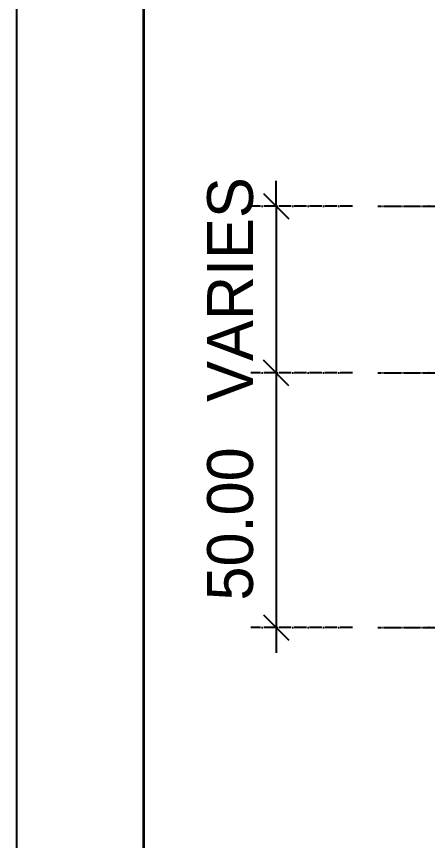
# Model space of a CAD drawing. Header units: millimetres. Extents: x -244126 to 368105, y -173968 to 259060.
# Drawn here: x -95051 to -94243, y 65953 to 67572 of the extents above; entities that cross this region are included whole.
import ezdxf
from ezdxf.enums import TextEntityAlignment as Align

# ---------------------------------------------------------------- set-up
doc = ezdxf.new("R2010")
doc.units = ezdxf.units.MM
doc.header["$MEASUREMENT"] = 0
for name, pattern in [('ACAD_ISO04W100', [30, 24, -3, 0, -3]), ('CENTER', [2, 1.25, -0.25, 0.25, -0.25]), ('TA_HL_003.00000', [19.5, 10.65, -8.85])]:
    doc.linetypes.add(name, pattern=pattern)
for name, color, linetype in [('000 - D I M', 6, 'Continuous'), ('000 - GRID', 8, 'CENTER'), ('000 - T E X T', 4, 'Continuous'), ('000 - TITLEBLOCK', 4, 'Continuous')]:
    doc.layers.add(name, color=color, linetype=linetype)
doc.styles.add('Cetury Gothic', font='GOTHIC.TTF')
doc.styles.add('CORDIA', font='cordia.shx')
doc.styles.add('TA', font='Cordia New.ttf', dxfattribs={"height": 4.5})
doc.dimstyles.new('DIM E-E', dxfattribs={"dimscale": 2, "dimtxt": 0.18, "dimasz": 0.1, "dimexe": 0.1, "dimexo": 0.1, "dimgap": 0.09, "dimtad": 1, "dimtoh": 1, "dimzin": 0, "dimdsep": 46, "dimtxsty": 'CORDIA', "dimblk": 'OBLIQUE', "dimcen": 0.1, "dimdle": 0.1, "dimclrd": 40, "dimclre": 140, "dimclrt": 3, "dimadec": 0, "dimazin": 0, "dimtfac": 1, "dimtix": 1, "dimtmove": 2, "dimatfit": 3, "dimfxl": 1, "dimtolj": 1, "dimtzin": 0, "dimarcsym": 0})

# ---------------------------------------------------------------- blocks, each defined once
blk = doc.blocks.new('A$Cfd196da9')
at = {"color": 0, "linetype": 'ByBlock', "const_width": 0.1}
blk.add_lwpolyline([(-143.5, -98), (96.5, -98), (96.5, 99), (-143.5, 99)], close=True, dxfattribs=at)
blk = doc.blocks.new('*U1679')
at = {"layer": '000 - TITLEBLOCK', "color": 250}
blk.add_lwpolyline([(0, 0), (14850, 0), (14850, 10500), (0, 10500)], close=True, dxfattribs=at)
at = {"layer": '000 - T E X T', "color": 3, "xscale": 50, "yscale": 50, "zscale": 50}
blk.add_blockref('A$Cfd196da9', (7425, 5250), dxfattribs=at)
at = {"color": 4, "style": 'TA'}
blk.add_attdef('PAPER_SIZE', text='', height=62.5, dxfattribs=at).set_placement((14215, 249.4), align=Align.MIDDLE_RIGHT)
blk.add_attdef('SCALE_SIZE', text='', height=62.5, dxfattribs=at).set_placement((14337.8, 250.7), align=Align.MIDDLE_LEFT)
at = {"layer": '000 - T E X T', "color": 250, "style": 'TA'}
for tag, height, p in [('SUPERLINK', 50, (431.6, 10394.1)), ('NAMEFILE', 50, (431.6, 10294.1)), ('SC', 1000, (84.1, 9380.3))]:
    blk.add_attdef(tag, text='', height=height, dxfattribs=at).set_placement(p, align=Align.MIDDLE_LEFT)
at = {"layer": '000 - T E X T', "color": 4, "style": 'TA'}
for tag, height, p in [('PRELIM_NAME_JOB_1', 50, (13116.6, 8254.8)), ('PRELIM_NAME_JOB_2', 50, (13116.6, 8145.7)), ('PRELIM_NAME_PROJECT_1', 75, (12370.2, 7732.8)), ('PRELIM_NAME_PROJECT_2', 75, (12370.2, 7547.8)), ('PRELIM_NAME_PROJECT_3', 75, (12370.2, 7362.8)), ('PRELIM_NAME_TITLE_3', 60, (12387.7, 1849.7)), ('DRAWING_NO1', 60, (12365.3, 822.9)), ('DRAWING_NO2', 60, (12365.3, 622.9)), ('PRELIM_NAME_TITLE_1', 1.2, (247.8, 43.7)), ('PRELIM_NAME_TITLE_2', 1.2, (247.8, 40.3))]:
    blk.add_attdef(tag, text='', height=height, dxfattribs=at).set_placement(p, align=Align.MIDDLE_LEFT)
at = {"layer": '000 - T E X T', "color": 4, "style": 'Cetury Gothic'}
for tag, p in [('SHEET_NO.', (14039.5, 849.9)), ('TOTAL_SHEET_NO.', (14024.1, 441))]:
    blk.add_attdef(tag, text='', height=90, dxfattribs=at).set_placement(p, align=Align.CENTER)
at = {"layer": '000 - T E X T', "color": 4, "style": 'TA'}
blk.add_attdef('NAME_REMARK', (1382.1, 432.6), '', height=100, dxfattribs=at)
blk = doc.blocks.new('*U2948')
at = {"color": 3}
blk.add_point((0, -1200), dxfattribs=at)
at = {"layer": '000 - GRID', "color": 0, "linetype": 'ByBlock'}
blk.add_line((0, 100), (0, -1300), dxfattribs=at)
at = {"layer": '000 - GRID', "color": 0}
blk.add_point((0, 0), dxfattribs=at)
at = {"style": 'TA', "flags": 1}
blk.add_attdef('LOCATION', (6, 6), '', height=4.5, dxfattribs=at)
blk = doc.blocks.new('_Oblique')
at = {"color": 0, "linetype": 'ByBlock', "lineweight": -2}
blk.add_line((-0.5, -0.5), (0.5, 0.5), dxfattribs=at)
blk = doc.blocks.new('*D2949')
at = {"layer": '000 - D I M', "color": 40, "lineweight": -2, "transparency": 16777216}
blk.add_line((-94540.8, 66922), (-94540.8, 66322), dxfattribs=at)
at = {"layer": '000 - D I M', "color": 140, "linetype": 'ACAD_ISO04W100', "lineweight": -2, "transparency": 16777216}
for p, q in [((-94390.8, 66872), (-94590.8, 66872)), ((-94390.8, 66372), (-94590.8, 66372))]:
    blk.add_line(p, q, dxfattribs=at)
at = {"layer": 'Defpoints', "color": 0, "transparency": 16777216}
for p in [(-94340.8, 66872), (-94540.8, 66372), (-94340.8, 66372)]:
    blk.add_point(p, dxfattribs=at)
at = {"layer": '000 - D I M', "color": 40, "lineweight": -2, "transparency": 16777216, "xscale": 50, "yscale": 50, "zscale": 50}
for p, rotation in [((-94540.8, 66872), 90), ((-94540.8, 66372), 270)]:
    blk.add_blockref('_Oblique', p, dxfattribs=dict(at, rotation=rotation))
at = {"layer": '000 - D I M', "color": 3, "transparency": 16777216, "insert": (-94630.8, 66575.3), "char_height": 90, "attachment_point": 5, "rotation": 90, "style": 'CORDIA'}
blk.add_mtext('\\A1;50.00', dxfattribs=at)
blk = doc.blocks.new('*D2950')
at = {"layer": '000 - D I M', "color": 40, "lineweight": -2, "transparency": 16777216}
for p, q in [((-94540.8, 67199.8), (-94540.8, 67249.8)), ((-94540.8, 67199.8), (-94540.8, 66872)), ((-94540.8, 66872), (-94540.8, 66822))]:
    blk.add_line(p, q, dxfattribs=at)
at = {"layer": '000 - D I M', "color": 140, "linetype": 'ACAD_ISO04W100', "lineweight": -2, "transparency": 16777216}
for p, q in [((-94390.8, 67199.8), (-94590.8, 67199.8)), ((-94390.8, 66872), (-94590.8, 66872))]:
    blk.add_line(p, q, dxfattribs=at)
at = {"layer": 'Defpoints', "color": 0, "transparency": 16777216}
for p in [(-94340.8, 67199.8), (-94540.8, 66872), (-94340.8, 66872)]:
    blk.add_point(p, dxfattribs=at)
at = {"layer": '000 - D I M', "color": 40, "lineweight": -2, "transparency": 16777216, "xscale": 50, "yscale": 50, "zscale": 50}
for p, rotation in [((-94540.8, 67199.8), 270), ((-94540.8, 66872), 90)]:
    blk.add_blockref('_Oblique', p, dxfattribs=dict(at, rotation=rotation))
at = {"layer": '000 - D I M', "color": 3, "transparency": 16777216, "insert": (-94630.8, 67035.9), "char_height": 90, "attachment_point": 5, "rotation": 90, "style": 'CORDIA'}
blk.add_mtext('\\A1;VARIES', dxfattribs=at)

msp = doc.modelspace()

# ---------------------------------------------------------------- block references
at = {"color": 2, "linetype": 'TA_HL_003.00000'}
msp.add_blockref('*U1679', (-95051.11001, 58000.25635), dxfattribs=at)
at = {"layer": '000 - GRID', "rotation": 90}
for p in [(-94240.79108, 67199.82047), (-94240.79108, 66872.02501), (-94240.79108, 66372.02501)]:
    msp.add_blockref('*U2948', p, dxfattribs=at)

# ---------------------------------------------------------------- dimensions: what is measured, and where the dimension line sits
at = {"layer": '000 - D I M', "color": 3}
dim = msp.add_linear_dim(base=(-94540.79108, 66872.02501), p1=(-94340.79108, 67199.82047), p2=(-94340.79108, 66872.02501), angle=90, text='VARIES', dimstyle='DIM E-E', override={"dimscale": 500, "dimlfac": 0.1}, dxfattribs=at)
dim.commit()
dim.dimension.update_dxf_attribs({"geometry": '*D2950', "text_midpoint": (-94630.79108, 67035.92274)})
dim = msp.add_linear_dim(base=(-94540.79108, 66372.02501), p1=(-94340.79108, 66872.02501), p2=(-94340.79108, 66372.02501), angle=90, dimstyle='DIM E-E', override={"dimscale": 500, "dimlfac": 0.1}, dxfattribs=at)
dim.commit()
dim.dimension.update_dxf_attribs({"geometry": '*D2949', "text_midpoint": (-94630.79108, 66575.34392), "dimtype": 160})

doc.saveas('drawing.dxf')
